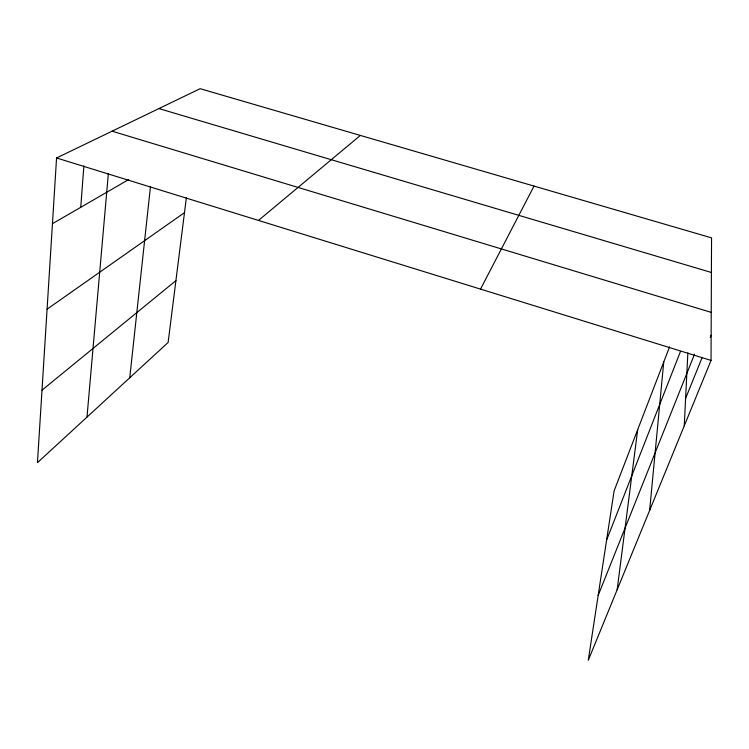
<?xml version="1.0" encoding="UTF-8"?>
<svg xmlns="http://www.w3.org/2000/svg" width="749" height="749" viewBox="0 0 749 749"><rect width="100%" height="100%" fill="white"/><g stroke="black" fill="none" stroke-linecap="round" stroke-linejoin="round"><path stroke-width="1.12" d="M669.578 346.853L614.114 490.876L588.265 660.309L711.035 360.419L711.55 237.864L200.123 88.691L56.568 157.973L37.45 462.676L168.113 342.48L186.389 197.596M684.24 425.863L687.863 352.891M80.742 207.304L83.888 165.866M86.987 417.109L108.333 173.824M649.645 510.369L663.745 362.001M129.755 377.758L150.483 186.445M617.148 589.763L637.699 429.636M606.615 540.029L680.476 351.44M598.17 595.408L694.548 354.155M685.607 398.421L702.047 357.722M710.267 337.378L711.138 335.234M480.521 289.114L534.028 186.08M258.48 220.431L360.372 135.429M42 390.182L175.921 280.622M47.075 309.197L184.497 212.632M52.439 223.698L128.641 179.573M158.919 108.577L711.4 272.477M112.069 131.187L711.232 312.38M56.568 157.973L711.035 360.419"/></g></svg>
